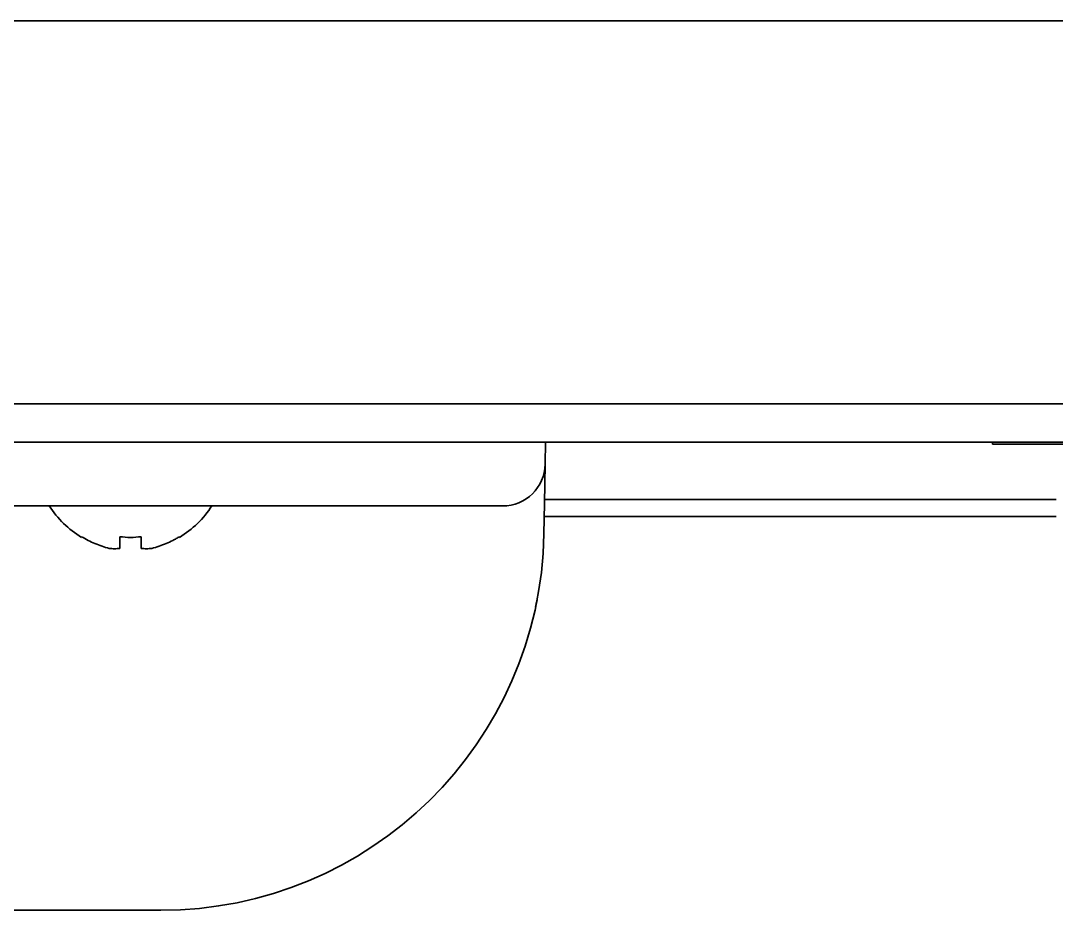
# Model space of a CAD drawing. Header units: millimetres. Extents: x -36 to 4467, y 2 to 3322.
# Drawn here: x 2967.61 to 3016.27, y 2523.24 to 2565.04 of the extents above; entities that cross this region are included whole.
import ezdxf

# ---------------------------------------------------------------- set-up
doc = ezdxf.new("R2010")
doc.units = ezdxf.units.MM
doc.layers.add('1', color=7, linetype='Continuous', true_color=0xffffff)

msp = doc.modelspace()

# ---------------------------------------------------------------- linework, layer by layer
at = {"layer": '1', "color": 7, "linetype": 'Continuous', "lineweight": 35}
for p, q in [((2562.273, 2565.038), (3024.273, 2565.038)), ((3072.273, 2547.038), (2514.273, 2547.038)), ((2986.272, 2545.238), (2843.173, 2545.238)), ((2986.272, 2545.238), (2991.655, 2545.238)), ((3092.131, 2545.238), (2991.649, 2545.238)), ((2992.273, 2545.238), (2992.254, 2544.203)), ((3013.273, 2545.238), (3013.273, 2545.138)), ((3043.273, 2545.138), (3013.273, 2545.138)), ((2992.254, 2544.203), (2992.222, 2542.35)), ((2986.254, 2542.238), (2853.737, 2542.238)), ((2990.255, 2542.238), (2986.254, 2542.238)), ((2992.222, 2542.35), (2992.197, 2540.924)), ((2992.225, 2542.538), (3016.272, 2542.538)), ((2992.211, 2541.738), (3016.272, 2541.738)), ((2970.473, 2540.76), (2970.473, 2540.793)), ((2975.073, 2540.793), (2975.073, 2540.76)), ((2974.2, 2523.238), (2954.094, 2523.238))]:
    msp.add_line(p, q, dxfattribs=at)
for centre, radius, start, end in [((2990.255, 2544.238), 2, 270, 359), ((2972.971, 2544.858), 4.8, 213.082, 238.6273), ((2972.574, 2544.858), 4.8, 301.3727, 326.918), ((2974.2, 2541.238), 18, 270, 359)]:
    msp.add_arc(centre, radius, start, end, dxfattribs=at)
for points, knots in [([(2970.473, 2540.793), (2970.675, 2540.669), (2970.885, 2540.561), (2971.21, 2540.423), (2971.32, 2540.381), (2971.544, 2540.305), (2971.657, 2540.272), (2971.773, 2540.242)], [0, 0, 0, 0, 0.5, 0.5, 0.75, 0.75, 1, 1, 1, 1]), ([(2972.273, 2540.242), (2972.273, 2540.272), (2972.273, 2540.305), (2972.273, 2540.381), (2972.273, 2540.423), (2972.273, 2540.514), (2972.273, 2540.564), (2972.273, 2540.646), (2972.273, 2540.674), (2972.273, 2540.732), (2972.273, 2540.762), (2972.273, 2540.793)], [0, 0, 0, 0, 0.25, 0.25, 0.5, 0.5, 0.75, 0.75, 0.875, 0.875, 1, 1, 1, 1]), ([(2973.273, 2540.793), (2973.273, 2540.669), (2973.273, 2540.561), (2973.273, 2540.423), (2973.273, 2540.381), (2973.273, 2540.305), (2973.273, 2540.272), (2973.273, 2540.242)], [0, 0, 0, 0, 0.5, 0.5, 0.75, 0.75, 1, 1, 1, 1]), ([(2973.773, 2540.242), (2973.887, 2540.272), (2974.001, 2540.305), (2974.224, 2540.381), (2974.334, 2540.423), (2974.551, 2540.514), (2974.658, 2540.564), (2974.815, 2540.646), (2974.868, 2540.674), (2974.971, 2540.732), (2975.022, 2540.762), (2975.073, 2540.793)], [0, 0, 0, 0, 0.25, 0.25, 0.5, 0.5, 0.75, 0.75, 0.875, 0.875, 1, 1, 1, 1]), ([(2991.802, 2537.486), (2991.816, 2537.548), (2991.853, 2537.711), (2991.868, 2537.799), (2991.88, 2537.857), (2991.882, 2537.867), (2991.882, 2537.868)], [0, 0, 0, 0, 0.238469, 0.708021, 0.954528, 1, 1, 1, 1])]:
    msp.add_open_spline(points, degree=3, knots=knots, dxfattribs=at)
for points in [[(2972.273, 2540.793), (2972.439, 2540.771), (2972.773, 2540.749), (2973.106, 2540.771), (2973.273, 2540.793)], [(2971.773, 2540.242), (2971.814, 2540.237), (2971.898, 2540.229), (2972.025, 2540.225), (2972.152, 2540.229), (2972.233, 2540.237), (2972.273, 2540.242)], [(2973.273, 2540.242), (2973.313, 2540.237), (2973.395, 2540.229), (2973.521, 2540.225), (2973.648, 2540.229), (2973.731, 2540.237), (2973.773, 2540.242)]]:
    msp.add_open_spline(points, degree=3, dxfattribs=at)

doc.saveas('drawing.dxf')
